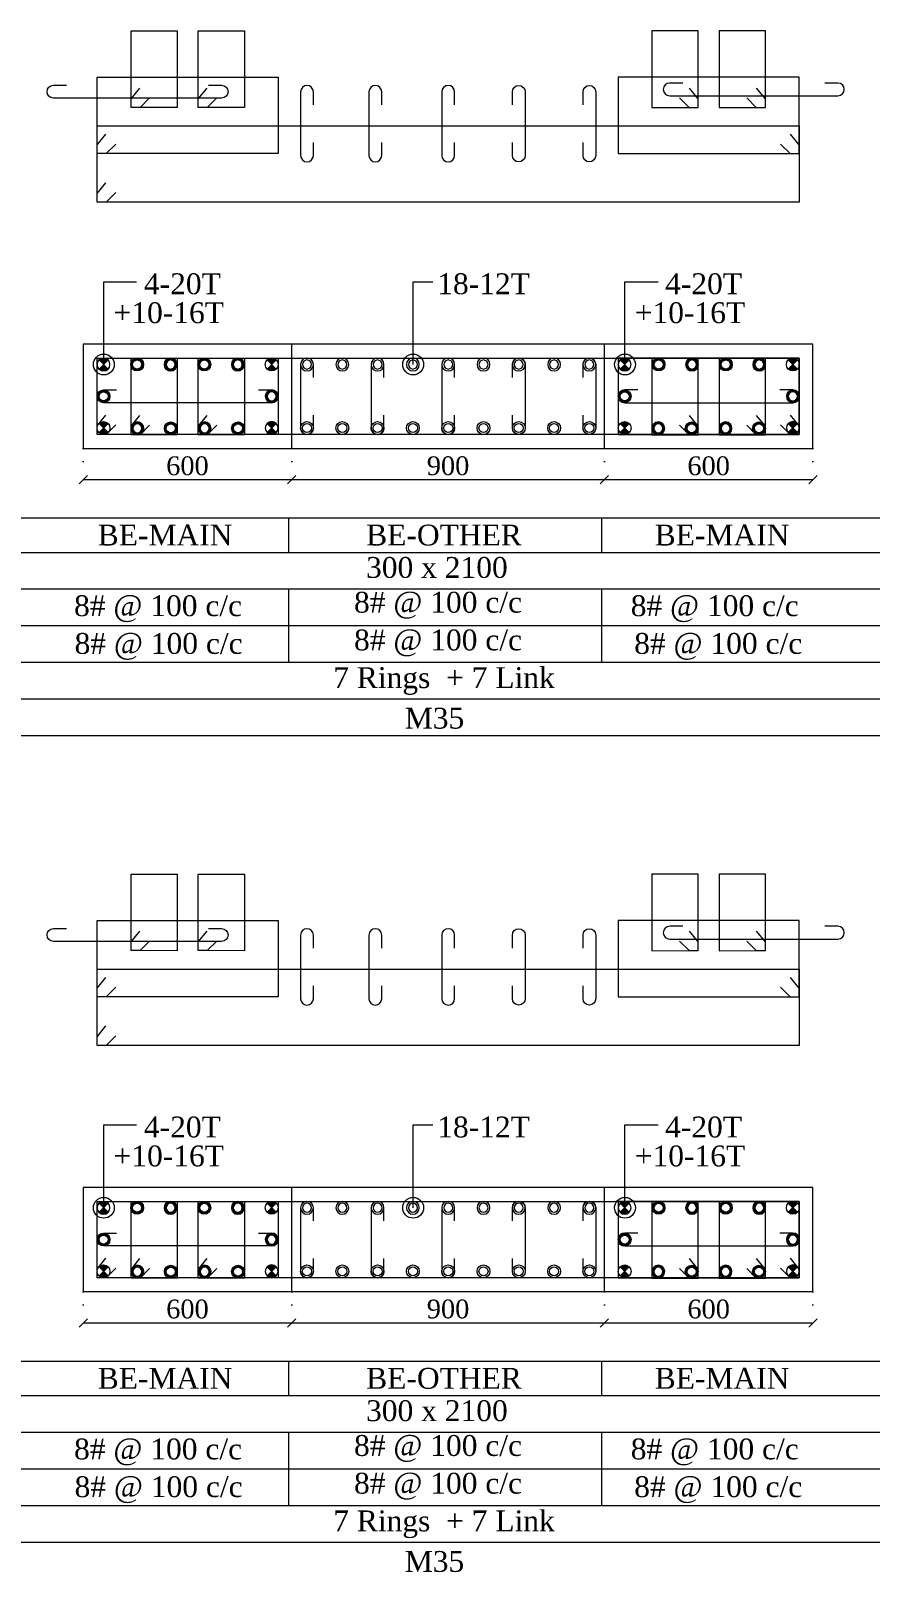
# Model space of a CAD drawing. Header units: millimetres. Extents: x 303 to 27724, y 300 to 68956.
# Drawn here: x 2560 to 4976, y 51979 to 56417 of the extents above; entities that cross this region are included whole.
import ezdxf

# ---------------------------------------------------------------- set-up
doc = ezdxf.new("R2010")
doc.units = ezdxf.units.MM
doc.linetypes.add('( Hidden )', pattern=[0.375, 0.25, -0.125])
doc.linetypes.add('DOT2', pattern=[0.125, 0, -0.125])
doc.layers.get('Defpoints').update_dxf_attribs({"lineweight": 0})
for name, color, linetype, lineweight in [('S-COL. STEEL DIA', 1, 'Continuous', 9), ('S-DIM FOOTING', 7, 'Continuous', 0), ('S-SECTION', 5, 'Continuous', 0), ('S-SECTION MARK', 7, 'Continuous', 0), ('S-SHEET', 7, 'Continuous', 0), ('S-STEEL', 1, 'Continuous', 9), ('S-STEEL-1', 1, 'Continuous', 0), ('S-STEEL-1 C.S.', 106, 'Continuous', 0), ('S-TEXT', 7, 'Continuous', 0)]:
    doc.layers.add(name, color=color, linetype=linetype, lineweight=lineweight)
doc.styles.add('AR', font='ARIALUNI.TTF', dxfattribs={"width": 0.8})
doc.styles.add('S-ROMANS', font='times.ttf')
doc.styles.add('TEXT', font='times.ttf')
doc.dimstyles.new('100', dxfattribs={"dimtxt": 180, "dimasz": 80, "dimexe": 0.18, "dimexo": 0.0625, "dimgap": 1, "dimtad": 1, "dimdec": 0, "dimzin": 0, "dimdsep": 46, "dimtxsty": 'AR', "dimblk": 'DOT', "dimcen": 0.09, "dimse1": 1, "dimse2": 1, "dimclrd": 50, "dimclrt": 256, "dimadec": 0, "dimazin": 0, "dimtfac": 1, "dimtdec": 0, "dimtix": 1, "dimtofl": 0, "dimtmove": 2, "dimatfit": 0, "dimfxl": 1, "dimtolj": 1, "dimtzin": 0, "dimlwd": -1, "dimarcsym": 0})
doc.dimstyles.new('SETU', dxfattribs={"dimtxt": 230, "dimasz": 0.2, "dimexe": 0.1, "dimexo": 0.1, "dimgap": 0.05, "dimtad": 1, "dimdec": 0, "dimzin": 0, "dimdsep": 46, "dimtxsty": 'TEXT', "dimblk": 'OBLIQUE', "dimcen": 0.09, "dimdle": 0.1, "dimclrd": 4, "dimclre": 256, "dimclrt": 256, "dimadec": 1, "dimazin": 0, "dimtfac": 1, "dimtdec": 0, "dimtix": 1, "dimtofl": 0, "dimtmove": 2, "dimatfit": 0, "dimfxl": 1, "dimtolj": 1, "dimtzin": 0, "dimlwd": -1, "dimlwe": -1, "dimarcsym": 1})

# ---------------------------------------------------------------- blocks, each defined once
blk = doc.blocks.new('_Oblique')
at = {"color": 0, "linetype": 'ByBlock', "lineweight": -2}
blk.add_line((-0.5, -0.5), (0.5, 0.5), dxfattribs=at)
blk = doc.blocks.new('*D1947')
at = {"layer": 'Defpoints', "color": 0}
for p in [(2711, 52786.5), (3311, 52786.5), (3311, 52696.6)]:
    blk.add_point(p, dxfattribs=at)
at = {"layer": 'S-DIM FOOTING', "linetype": 'DOT2', "ltscale": 300}
for p, q in [((2711, 52786.4), (2711, 52696.5)), ((3311, 52786.4), (3311, 52696.5))]:
    blk.add_line(p, q, dxfattribs=at)
at = {"layer": 'S-DIM FOOTING', "ltscale": 300}
blk.add_line((2710.9, 52696.6), (3311.1, 52696.6), dxfattribs=at)
at = {"layer": 'S-DIM FOOTING', "linetype": 'ByBlock', "xscale": 24, "yscale": 24, "zscale": 24, "rotation": 180}
blk.add_blockref('_Oblique', (2711, 52696.6), dxfattribs=at)
at = {"layer": 'S-DIM FOOTING', "linetype": 'ByBlock', "xscale": 24, "yscale": 24, "zscale": 24}
blk.add_blockref('_Oblique', (3311, 52696.6), dxfattribs=at)
at = {"layer": 'S-DIM FOOTING', "insert": (3011, 52736.1), "char_height": 54, "attachment_point": 5, "style": 'TEXT'}
blk.add_mtext('\\A1;600', dxfattribs=at)
blk = doc.blocks.new('*D1948')
at = {"layer": 'Defpoints', "color": 0}
for p in [(3311, 52786.5), (4211, 52786.5), (4211, 52696.6)]:
    blk.add_point(p, dxfattribs=at)
at = {"layer": 'S-DIM FOOTING', "linetype": 'DOT2', "ltscale": 300}
for p, q in [((3311, 52786.4), (3311, 52696.5)), ((4211, 52786.4), (4211, 52696.5))]:
    blk.add_line(p, q, dxfattribs=at)
at = {"layer": 'S-DIM FOOTING', "ltscale": 300}
blk.add_line((3310.9, 52696.6), (4211.1, 52696.6), dxfattribs=at)
at = {"layer": 'S-DIM FOOTING', "linetype": 'ByBlock', "xscale": 24, "yscale": 24, "zscale": 24, "rotation": 180}
blk.add_blockref('_Oblique', (3311, 52696.6), dxfattribs=at)
at = {"layer": 'S-DIM FOOTING', "linetype": 'ByBlock', "xscale": 24, "yscale": 24, "zscale": 24}
blk.add_blockref('_Oblique', (4211, 52696.6), dxfattribs=at)
at = {"layer": 'S-DIM FOOTING', "insert": (3761, 52736.2), "char_height": 54, "attachment_point": 5, "style": 'TEXT'}
blk.add_mtext('\\A1;900', dxfattribs=at)
blk = doc.blocks.new('*D1949')
at = {"layer": 'Defpoints', "color": 0}
for p in [(4211, 52786.5), (4811, 52786.5), (4811, 52696.6)]:
    blk.add_point(p, dxfattribs=at)
at = {"layer": 'S-DIM FOOTING', "linetype": 'DOT2', "ltscale": 300}
for p, q in [((4211, 52786.4), (4211, 52696.5)), ((4811, 52786.4), (4811, 52696.5))]:
    blk.add_line(p, q, dxfattribs=at)
at = {"layer": 'S-DIM FOOTING', "ltscale": 300}
blk.add_line((4210.9, 52696.6), (4811.1, 52696.6), dxfattribs=at)
at = {"layer": 'S-DIM FOOTING', "linetype": 'ByBlock', "xscale": 24, "yscale": 24, "zscale": 24, "rotation": 180}
blk.add_blockref('_Oblique', (4211, 52696.6), dxfattribs=at)
at = {"layer": 'S-DIM FOOTING', "linetype": 'ByBlock', "xscale": 24, "yscale": 24, "zscale": 24}
blk.add_blockref('_Oblique', (4811, 52696.6), dxfattribs=at)
at = {"layer": 'S-DIM FOOTING', "insert": (4511, 52736.1), "char_height": 54, "attachment_point": 5, "style": 'TEXT'}
blk.add_mtext('\\A1;600', dxfattribs=at)
blk = doc.blocks.new('*U18')
at = {"layer": 'S-COL. STEEL DIA'}
h = blk.add_hatch(color=256, dxfattribs=at)
h.dxf.hatch_style = 1
h.paths.add_polyline_path([(0, 0), (0, -18.5, 0.198912), (13, -13)])
h.paths.add_polyline_path([(0, 0), (-13, -13, 0.198912), (0, -18.5)])
h.paths.add_polyline_path([(0, 18.5, 0.198912), (-13, 13), (0, 0)])
h.paths.add_polyline_path([(13, 13, 0.198912), (0, 18.5), (0, 0)])
at = {"layer": 'S-COL. STEEL DIA', "lineweight": 5}
for p, q in [((-13, 13), (13, -13)), ((13, 13), (-13, -13))]:
    blk.add_line(p, q, dxfattribs=at)
blk.add_circle((0, 0), 18.5, dxfattribs=at)
blk = doc.blocks.new('*U4')
at = {"layer": 'S-COL. STEEL DIA'}
h = blk.add_hatch(color=256, dxfattribs=at)
h.dxf.hatch_style = 1
h.paths.add_polyline_path([(-18.5, 0, 1), (18.5, 0, 1)])
h.paths.add_polyline_path([(13, 0, -1), (-13, 0, -1)], flags=16)
at = {"layer": 'S-COL. STEEL DIA', "lineweight": 5}
for radius in [18.5, 13]:
    blk.add_circle((0, 0), radius, dxfattribs=at)
blk = doc.blocks.new('_Dot')
at = {"linetype": 'ByBlock', "lineweight": -2}
blk.add_line((-0.5, 0), (-1, 0), dxfattribs=at)
at = {"linetype": 'ByBlock', "const_width": 0.5}
blk.add_lwpolyline([(-0.25, 0, 1), (0.25, 0, 1)], format="xyb", close=True, dxfattribs=at)
blk = doc.blocks.new('*U6')
at = {"layer": 'S-COL. STEEL DIA', "lineweight": 5}
for radius in [18.5, 13, 13]:
    blk.add_circle((0, 0), radius, dxfattribs=at)
blk = doc.blocks.new('*D1950')
at = {"layer": 'Defpoints', "color": 0}
for p in [(2711, 55214.5), (3311, 55214.5), (3311, 55124.7)]:
    blk.add_point(p, dxfattribs=at)
at = {"layer": 'S-DIM FOOTING', "linetype": 'DOT2', "ltscale": 300}
for p, q in [((2711, 55214.4), (2711, 55124.6)), ((3311, 55214.4), (3311, 55124.6))]:
    blk.add_line(p, q, dxfattribs=at)
at = {"layer": 'S-DIM FOOTING', "ltscale": 300}
blk.add_line((2710.9, 55124.7), (3311.1, 55124.7), dxfattribs=at)
at = {"layer": 'S-DIM FOOTING', "linetype": 'ByBlock', "xscale": 24, "yscale": 24, "zscale": 24, "rotation": 180}
blk.add_blockref('_Oblique', (2711, 55124.7), dxfattribs=at)
at = {"layer": 'S-DIM FOOTING', "linetype": 'ByBlock', "xscale": 24, "yscale": 24, "zscale": 24}
blk.add_blockref('_Oblique', (3311, 55124.7), dxfattribs=at)
at = {"layer": 'S-DIM FOOTING', "insert": (3011, 55164.1), "char_height": 54, "attachment_point": 5, "style": 'TEXT'}
blk.add_mtext('\\A1;600', dxfattribs=at)
blk = doc.blocks.new('*D1951')
at = {"layer": 'Defpoints', "color": 0}
for p in [(3311, 55214.5), (4211, 55214.5), (4211, 55124.7)]:
    blk.add_point(p, dxfattribs=at)
at = {"layer": 'S-DIM FOOTING', "linetype": 'DOT2', "ltscale": 300}
for p, q in [((3311, 55214.4), (3311, 55124.6)), ((4211, 55214.4), (4211, 55124.6))]:
    blk.add_line(p, q, dxfattribs=at)
at = {"layer": 'S-DIM FOOTING', "ltscale": 300}
blk.add_line((3310.9, 55124.7), (4211.1, 55124.7), dxfattribs=at)
at = {"layer": 'S-DIM FOOTING', "linetype": 'ByBlock', "xscale": 24, "yscale": 24, "zscale": 24, "rotation": 180}
blk.add_blockref('_Oblique', (3311, 55124.7), dxfattribs=at)
at = {"layer": 'S-DIM FOOTING', "linetype": 'ByBlock', "xscale": 24, "yscale": 24, "zscale": 24}
blk.add_blockref('_Oblique', (4211, 55124.7), dxfattribs=at)
at = {"layer": 'S-DIM FOOTING', "insert": (3761, 55164.2), "char_height": 54, "attachment_point": 5, "style": 'TEXT'}
blk.add_mtext('\\A1;900', dxfattribs=at)
blk = doc.blocks.new('*D1952')
at = {"layer": 'Defpoints', "color": 0}
for p in [(4211, 55214.5), (4811, 55214.5), (4811, 55124.7)]:
    blk.add_point(p, dxfattribs=at)
at = {"layer": 'S-DIM FOOTING', "linetype": 'DOT2', "ltscale": 300}
for p, q in [((4211, 55214.4), (4211, 55124.6)), ((4811, 55214.4), (4811, 55124.6))]:
    blk.add_line(p, q, dxfattribs=at)
at = {"layer": 'S-DIM FOOTING', "ltscale": 300}
blk.add_line((4210.9, 55124.7), (4811.1, 55124.7), dxfattribs=at)
at = {"layer": 'S-DIM FOOTING', "linetype": 'ByBlock', "xscale": 24, "yscale": 24, "zscale": 24, "rotation": 180}
blk.add_blockref('_Oblique', (4211, 55124.7), dxfattribs=at)
at = {"layer": 'S-DIM FOOTING', "linetype": 'ByBlock', "xscale": 24, "yscale": 24, "zscale": 24}
blk.add_blockref('_Oblique', (4811, 55124.7), dxfattribs=at)
at = {"layer": 'S-DIM FOOTING', "insert": (4511, 55164.1), "char_height": 54, "attachment_point": 5, "style": 'TEXT'}
blk.add_mtext('\\A1;600', dxfattribs=at)

msp = doc.modelspace()

# ---------------------------------------------------------------- linework, layer by layer
at = {"layer": 'S-SECTION'}
for points, elevation in [([(4811, 55214.5), (4811, 55514.5), (2711, 55514.5), (2711, 55214.5)], 7.5), ([(4811, 52786.5), (4811, 53086.5), (2711, 53086.5), (2711, 52786.5)], 9.4)]:
    msp.add_lwpolyline(points, close=True, dxfattribs=dict(at, elevation=elevation))
at = {"layer": 'S-SHEET'}
for p, q in [((303, 55014.8, 7.1), (27724.1, 55014.8, 7.1)), ((3302.2, 55014.8, -1.9), (3302.2, 54915.2, -1.9)), ((4202.2, 55014.8, -1.9), (4202.2, 54915.2, -1.9)), ((303, 54915.2, -0.9), (27724.1, 54915.2, -0.9)), ((303, 54810, -0.9), (27724.1, 54810, -0.9)), ((303, 54810, -0.9), (27724.1, 54810, -0.9)), ((3302.2, 54810, -1.9), (3302.2, 54598.7, -1.9)), ((4202.2, 54810, -1.9), (4202.2, 54598.7, -1.9)), ((303, 54704.2, -0.9), (27724.1, 54704.2, -0.9)), ((303, 54598.7, -0.9), (27724.1, 54598.7, -0.9)), ((303, 54493.2, -0.9), (27724.1, 54493.2, -0.9)), ((303, 52586.7, 7.1), (27724.1, 52586.7, 7.1)), ((3302.2, 52586.7, 0), (3302.2, 52487.2, 0)), ((4202.2, 52586.7, 0), (4202.2, 52487.2, 0)), ((303, 52487.2, -0.9), (27724.1, 52487.2, -0.9)), ((303, 52382, -0.9), (27724.1, 52382, -0.9)), ((303, 52382, -0.9), (27724.1, 52382, -0.9)), ((3302.2, 52382, 0), (3302.2, 52170.7, 0)), ((4202.2, 52382, 0), (4202.2, 52170.7, 0)), ((303, 52276.2, -0.9), (27724.1, 52276.2, -0.9)), ((303, 52170.7, -0.9), (27724.1, 52170.7, -0.9)), ((303, 52065.1, -0.9), (27724.1, 52065.1, -0.9))]:
    msp.add_line(p, q, dxfattribs=at)
at = {"layer": 'S-SHEET', "color": 0}
msp.add_line((303, 54387.7, -0.9), (27724.1, 54387.7, -0.9), dxfattribs=at)
at = {"layer": 'S-STEEL', "color": 3}
for points, elevation in [([(3071.6, 56260), (3109.3, 56260, -1), (3109.3, 56223.1), (2625.4, 56223.1, -1), (2625.4, 56260), (2662.7, 56260)], 6.8), ([(3373.4, 56203.4), (3373.4, 56241.1, 1), (3336.5, 56241.1), (3336.5, 56058, 1), (3373.4, 56058), (3373.4, 56095.2)], 7.2), ([(3570.2, 56203.4), (3570.2, 56241.1, 1), (3533.3, 56241.1), (3533.3, 56058, 1), (3570.2, 56058), (3570.2, 56095.2)], 7.2), ([(3779.8, 56203.4), (3779.8, 56241.1, 1), (3742.9, 56241.1), (3742.9, 56058, 1), (3779.8, 56058), (3779.8, 56095.2)], 7.2), ([(3946.1, 56203.4), (3946.1, 56241.1, -1), (3983, 56241.1), (3983, 56058, -1), (3946.1, 56058), (3946.1, 56095.2)], 7.2), ([(4149.4, 56203.4), (4149.4, 56241.1, -1), (4186.3, 56241.1), (4186.3, 56058, -1), (4149.4, 56058), (4149.4, 56095.2)], 7.2), ([(4436.6, 56266.6), (4398.9, 56266.6, 1), (4398.9, 56229.7), (4882.8, 56229.7, 1), (4882.8, 56266.6), (4845.6, 56266.6)], 7.2), ([(3373.4, 55418.4), (3373.4, 55456.1, 1), (3336.5, 55456.1), (3336.5, 55273, 1), (3373.4, 55273), (3373.4, 55310.2)], 7.2), ([(3576.6, 55418.4), (3576.6, 55456.1, 1), (3539.7, 55456.1), (3539.7, 55273, 1), (3576.6, 55273), (3576.6, 55310.2)], 7.2), ([(3779.8, 55418.4), (3779.8, 55456.1, 1), (3742.9, 55456.1), (3742.9, 55273, 1), (3779.8, 55273), (3779.8, 55310.2)], 7.2), ([(3946.1, 55418.4), (3946.1, 55456.1, -1), (3983, 55456.1), (3983, 55273, -1), (3946.1, 55273), (3946.1, 55310.2)], 7.2), ([(4149.4, 55418.4), (4149.4, 55456.1, -1), (4186.3, 55456.1), (4186.3, 55273, -1), (4149.4, 55273), (4149.4, 55310.2)], 7.2), ([(3215.6, 55383), (3253.3, 55383, -1), (3253.3, 55346.1), (2769.4, 55346.1, -1), (2769.4, 55383), (2806.7, 55383)], 7.2), ([(4307.1, 55383), (4269.4, 55383, 1), (4269.4, 55346.1), (4753.3, 55346.1, 1), (4753.3, 55383), (4716.1, 55383)], 7.2), ([(4436.6, 53838.5), (4398.9, 53838.5, 1), (4398.9, 53801.6), (4882.8, 53801.6, 1), (4882.8, 53838.5), (4845.6, 53838.5)], 9), ([(3071.6, 53832), (3109.3, 53832, -1), (3109.3, 53795.1), (2625.4, 53795.1, -1), (2625.4, 53832), (2662.7, 53832)], 8.7), ([(3373.4, 53775.3), (3373.4, 53813, 1), (3336.5, 53813), (3336.5, 53629.9, 1), (3373.4, 53629.9), (3373.4, 53667.2)], 9), ([(3570.2, 53775.3), (3570.2, 53813, 1), (3533.3, 53813), (3533.3, 53629.9, 1), (3570.2, 53629.9), (3570.2, 53667.2)], 9), ([(3779.8, 53775.3), (3779.8, 53813, 1), (3742.9, 53813), (3742.9, 53629.9, 1), (3779.8, 53629.9), (3779.8, 53667.2)], 9), ([(3946.1, 53775.3), (3946.1, 53813, -1), (3983, 53813), (3983, 53629.9, -1), (3946.1, 53629.9), (3946.1, 53667.2)], 9), ([(4149.4, 53775.3), (4149.4, 53813, -1), (4186.3, 53813), (4186.3, 53629.9, -1), (4149.4, 53629.9), (4149.4, 53667.2)], 9), ([(3373.4, 52990.3), (3373.4, 53028, 1), (3336.5, 53028), (3336.5, 52844.9, 1), (3373.4, 52844.9), (3373.4, 52882.2)], 9), ([(3576.6, 52990.3), (3576.6, 53028, 1), (3539.7, 53028), (3539.7, 52844.9, 1), (3576.6, 52844.9), (3576.6, 52882.2)], 9), ([(3779.8, 52990.3), (3779.8, 53028, 1), (3742.9, 53028), (3742.9, 52844.9, 1), (3779.8, 52844.9), (3779.8, 52882.2)], 9), ([(3946.1, 52990.3), (3946.1, 53028, -1), (3983, 53028), (3983, 52844.9, -1), (3946.1, 52844.9), (3946.1, 52882.2)], 9), ([(4149.4, 52990.3), (4149.4, 53028, -1), (4186.3, 53028), (4186.3, 52844.9, -1), (4149.4, 52844.9), (4149.4, 52882.2)], 9), ([(3215.6, 52955), (3253.3, 52955, -1), (3253.3, 52918), (2769.4, 52918, -1), (2769.4, 52955), (2806.7, 52955)], 9), ([(4307.1, 52955), (4269.4, 52955, 1), (4269.4, 52918), (4753.3, 52918, 1), (4753.3, 52955), (4716.1, 52955)], 9)]:
    msp.add_lwpolyline(points, format="xyb", dxfattribs=dict(at, elevation=elevation))
at = {"layer": 'S-STEEL', "color": 1}
for points, elevation in [([(2804.5, 55950.9), (2777, 55923.6), (2751, 55923.6), (2751, 56143.6), (4771.8, 56143.6), (4771.8, 55923.6), (2751, 55923.6), (2751, 55948.6), (2776.2, 55979.4)], 7.5), ([(2804.5, 55281.9), (2777, 55254.6), (2751, 55254.6), (2751, 55474.6), (4771.8, 55474.6), (4771.8, 55254.6), (2751, 55254.6), (2751, 55279.6), (2776.2, 55310.4)], 7.5), ([(2804.5, 53522.8), (2777, 53495.5), (2751, 53495.5), (2751, 53715.5), (4771.8, 53715.5), (4771.8, 53495.5), (2751, 53495.5), (2751, 53520.5), (2776.2, 53551.4)], 9.4), ([(2804.5, 52853.8), (2777, 52826.5), (2751, 52826.5), (2751, 53046.5), (4771.8, 53046.5), (4771.8, 52826.5), (2751, 52826.5), (2751, 52851.5), (2776.2, 52882.4)], 9.4)]:
    msp.add_lwpolyline(points, dxfattribs=dict(at, elevation=elevation))
at = {"layer": 'S-STEEL-1', "color": 41}
for points, elevation in [([(2902.1, 56223.7), (2874.5, 56196.4), (2848.5, 56196.4), (2848.5, 56416.9), (2981.3, 56416.6), (2981.3, 56196.1), (2848.5, 56196.4), (2848.5, 56221.4), (2873.7, 56252.2)], 7.2), ([(3095.6, 56223.7), (3068.1, 56196.4), (3042.1, 56196.4), (3042.1, 56416.9), (3174.8, 56416.6), (3174.8, 56196.1), (3042.1, 56196.4), (3042.1, 56221.4), (3067.3, 56252.2)], 7.2), ([(4427.1, 56223.7), (4454.6, 56196.4), (4480.7, 56196.4), (4480.6, 56416.9), (4347.9, 56416.6), (4347.9, 56196.1), (4480.7, 56196.4), (4480.7, 56221.4), (4455.5, 56252.2)], 7.2), ([(4620.7, 56223.7), (4648.2, 56196.4), (4674.2, 56196.4), (4674.2, 56416.9), (4541.4, 56416.6), (4541.5, 56196.1), (4674.2, 56196.4), (4674.2, 56221.4), (4649, 56252.2)], 7.2), ([(2902.1, 55281.1), (2874.5, 55253.8), (2848.5, 55253.8), (2848.5, 55474.3), (2981.3, 55474), (2981.3, 55253.5), (2848.5, 55253.8), (2848.5, 55278.8), (2873.7, 55309.7)], 7.2), ([(3095.6, 55281.1), (3068.1, 55253.8), (3042.1, 55253.8), (3042.1, 55474.3), (3174.8, 55474), (3174.8, 55253.5), (3042.1, 55253.8), (3042.1, 55278.8), (3067.3, 55309.7)], 7.2), ([(4427.1, 55281.1), (4454.6, 55253.8), (4480.7, 55253.8), (4480.6, 55474.3), (4347.9, 55474), (4347.9, 55253.5), (4480.7, 55253.8), (4480.7, 55278.8), (4455.5, 55309.7)], 7.2), ([(4620.7, 55281.1), (4648.2, 55253.8), (4674.2, 55253.8), (4674.2, 55474.3), (4541.4, 55474), (4541.5, 55253.5), (4674.2, 55253.8), (4674.2, 55278.8), (4649, 55309.7)], 7.2), ([(2902.1, 53795.6), (2874.5, 53768.3), (2848.5, 53768.3), (2848.5, 53988.8), (2981.3, 53988.6), (2981.3, 53768), (2848.5, 53768.3), (2848.5, 53793.3), (2873.7, 53824.2)], 9), ([(3095.6, 53795.6), (3068.1, 53768.3), (3042.1, 53768.3), (3042.1, 53988.8), (3174.8, 53988.6), (3174.8, 53768), (3042.1, 53768.3), (3042.1, 53793.3), (3067.3, 53824.2)], 9), ([(4427.1, 53795.6), (4454.6, 53768.3), (4480.7, 53768.3), (4480.6, 53988.8), (4347.9, 53988.6), (4347.9, 53768), (4480.7, 53768.3), (4480.7, 53793.3), (4455.5, 53824.2)], 9), ([(4620.7, 53795.6), (4648.2, 53768.3), (4674.2, 53768.3), (4674.2, 53988.8), (4541.4, 53988.6), (4541.5, 53768), (4674.2, 53768.3), (4674.2, 53793.3), (4649, 53824.2)], 9), ([(2902.1, 52853), (2874.5, 52825.7), (2848.5, 52825.7), (2848.5, 53046.2), (2981.3, 53046), (2981.3, 52825.4), (2848.5, 52825.7), (2848.5, 52850.7), (2873.7, 52881.6)], 9), ([(3095.6, 52853), (3068.1, 52825.7), (3042.1, 52825.7), (3042.1, 53046.2), (3174.8, 53046), (3174.8, 52825.4), (3042.1, 52825.7), (3042.1, 52850.7), (3067.3, 52881.6)], 9), ([(4427.1, 52853), (4454.6, 52825.7), (4480.7, 52825.7), (4480.6, 53046.2), (4347.9, 53046), (4347.9, 52825.4), (4480.7, 52825.7), (4480.7, 52850.7), (4455.5, 52881.6)], 9), ([(4620.7, 52853), (4648.2, 52825.7), (4674.2, 52825.7), (4674.2, 53046.2), (4541.4, 53046), (4541.5, 52825.4), (4674.2, 52825.7), (4674.2, 52850.7), (4649, 52881.6)], 9)]:
    msp.add_lwpolyline(points, dxfattribs=dict(at, elevation=elevation))
at = {"layer": 'S-STEEL-1', "color": 6}
for points, elevation in [([(2804.5, 56091), (2777, 56063.6), (2751, 56063.6), (2751, 56283.6), (3271.8, 56283.6), (3271.8, 56063.6), (2751, 56063.6), (2751, 56088.7), (2776.2, 56119.5)], 7.2), ([(4718.2, 56091), (4745.8, 56063.6), (4771.8, 56063.6), (4771.8, 56283.6), (4251, 56283.6), (4251, 56063.6), (4771.8, 56063.6), (4771.8, 56088.7), (4746.6, 56119.5)], 7.2), ([(2804.5, 55281.9), (2777, 55254.6), (2751, 55254.6), (2751, 55474.6), (3271.8, 55474.6), (3271.8, 55254.6), (2751, 55254.6), (2751, 55279.6), (2776.2, 55310.4)], 7.2), ([(4718.2, 55281.9), (4745.8, 55254.6), (4771.8, 55254.6), (4771.8, 55474.6), (4251, 55474.6), (4251, 55254.6), (4771.8, 55254.6), (4771.8, 55279.6), (4746.6, 55310.4)], 7.2), ([(2804.5, 53662.9), (2777, 53635.6), (2751, 53635.6), (2751, 53855.6), (3271.8, 53855.6), (3271.8, 53635.6), (2751, 53635.6), (2751, 53660.6), (2776.2, 53691.5)], 9), ([(4718.2, 53662.9), (4745.8, 53635.6), (4771.8, 53635.6), (4771.8, 53855.6), (4251, 53855.6), (4251, 53635.6), (4771.8, 53635.6), (4771.8, 53660.6), (4746.6, 53691.5)], 9), ([(2804.5, 52853.8), (2777, 52826.5), (2751, 52826.5), (2751, 53046.5), (3271.8, 53046.5), (3271.8, 52826.5), (2751, 52826.5), (2751, 52851.5), (2776.2, 52882.4)], 9), ([(4718.2, 52853.8), (4745.8, 52826.5), (4771.8, 52826.5), (4771.8, 53046.5), (4251, 53046.5), (4251, 52826.5), (4771.8, 52826.5), (4771.8, 52851.5), (4746.6, 52882.4)], 9)]:
    msp.add_lwpolyline(points, dxfattribs=dict(at, elevation=elevation))
at = {"layer": 'S-STEEL-1 C.S.', "color": 8, "linetype": '( Hidden )'}
for p, q in [((3311, 55214.5, 7.5), (3311, 55514.5, 7.5)), ((4211, 55214.5, 7.2), (4211, 55514.5, 7.2)), ((3311, 52786.5, 9.4), (3311, 53086.5, 9.4)), ((4211, 52786.5, 9), (4211, 53086.5, 9))]:
    msp.add_line(p, q, dxfattribs=at)

# ---------------------------------------------------------------- block references
at = {"layer": 'S-COL. STEEL DIA', "xscale": -1}
for name, p, rotation in [('*U18', (2769.4, 55456.1, 7.2), 180), ('*U4', (2962.3, 55456.1, 7.2), 90.19403361430268), ('*U4', (3155.9, 55456.1, 7.2), 90.19403361430268), ('*U6', (3354.9, 55456.1, 7.2), 180), ('*U6', (3456.5, 55456.1, 7.2), 180), ('*U6', (3558.1, 55456.1, 7.2), 180), ('*U6', (3659.8, 55456.1, 7.2), 180), ('*U6', (3761.4, 55456.1, 7.2), 180), ('*U6', (3863, 55456.1, 7.2), 180), ('*U6', (3964.6, 55456.1, 7.2), 180), ('*U6', (4066.2, 55456.1, 7.2), 180), ('*U6', (4167.8, 55456.1, 7.2), 180), ('*U18', (4269.4, 55456.1, 7.2), 180), ('*U4', (4463, 55456.1, 7.2), 89.80596638569689), ('*U4', (4656.5, 55456.1, 7.2), 89.80596638569689), ('*U4', (2867, 55272.2, 7.2), 270.1940336143028), ('*U4', (3060.5, 55272.2, 7.2), 270.1940336143028), ('*U4', (4366, 55272.2, 7.2), 269.8059663856972), ('*U4', (4559.6, 55272.2, 7.2), 269.8059663856972), ('*U18', (2769.4, 53028, 9), 180), ('*U4', (2962.3, 53028, 9), 90.19403361430268), ('*U4', (3155.9, 53028, 9), 90.19403361430268), ('*U6', (3354.9, 53028, 9), 180), ('*U6', (3456.5, 53028, 9), 180), ('*U6', (3558.1, 53028, 9), 180), ('*U6', (3659.8, 53028, 9), 180), ('*U6', (3761.4, 53028, 9), 180), ('*U6', (3863, 53028, 9), 180), ('*U6', (3964.6, 53028, 9), 180), ('*U6', (4066.2, 53028, 9), 180), ('*U6', (4167.8, 53028, 9), 180), ('*U18', (4269.4, 53028, 9), 180), ('*U4', (4463, 53028, 9), 89.80596638569689), ('*U4', (4656.5, 53028, 9), 89.80596638569689), ('*U4', (2867, 52844.2, 9), 270.1940336143028), ('*U4', (3060.5, 52844.2, 9), 270.1940336143028), ('*U4', (4366, 52844.2, 9), 269.8059663856972), ('*U4', (4559.6, 52844.2, 9), 269.8059663856972)]:
    msp.add_blockref(name, p, dxfattribs=dict(at, rotation=rotation))
at = {"layer": 'S-COL. STEEL DIA'}
for name, p, rotation in [('*U4', (2866.2, 55456.1, 7.2), 270.194033614303), ('*U4', (3059.7, 55456.1, 7.2), 270.194033614303), ('*U18', (3253.3, 55456.1, 7.2), 180), ('*U4', (4366.8, 55456.1, 7.2), 269.8059663856972), ('*U4', (4560.4, 55456.1, 7.2), 269.8059663856972), ('*U18', (4753.3, 55456.1, 7.2), 180), ('*U4', (2963.1, 55272.2, 7.2), 90.19403361430281), ('*U4', (3156.7, 55272.2, 7.2), 90.19403361430281), ('*U4', (4462.2, 55272.2, 7.2), 89.80596638569716), ('*U4', (4655.7, 55272.2, 7.2), 89.80596638569716), ('*U4', (2866.2, 53028, 9), 270.194033614303), ('*U4', (3059.7, 53028, 9), 270.194033614303), ('*U18', (3253.3, 53028, 9), 180), ('*U4', (4366.8, 53028, 9), 269.8059663856972), ('*U4', (4560.4, 53028, 9), 269.8059663856972), ('*U18', (4753.3, 53028, 9), 180), ('*U4', (2963.1, 52844.2, 9), 90.19403361430281), ('*U4', (3156.7, 52844.2, 9), 90.19403361430281), ('*U4', (4462.2, 52844.2, 9), 89.80596638569716), ('*U4', (4655.7, 52844.2, 9), 89.80596638569716)]:
    msp.add_blockref(name, p, dxfattribs=dict(at, rotation=rotation))
for name, p in [('*U4', (2769.4, 55364.6, 7.2)), ('*U4', (4269.4, 55364.6, 7.2)), ('*U18', (2769.4, 55273, 7.2)), ('*U6', (3354.9, 55273, 7.2)), ('*U6', (3456.5, 55273, 7.2)), ('*U6', (3558.1, 55273, 7.2)), ('*U6', (3659.8, 55273, 7.2)), ('*U6', (3761.4, 55273, 7.2)), ('*U6', (3863, 55273, 7.2)), ('*U6', (3964.6, 55273, 7.2)), ('*U6', (4066.2, 55273, 7.2)), ('*U6', (4167.8, 55273, 7.2)), ('*U18', (4269.4, 55273, 7.2)), ('*U4', (2769.4, 52936.5, 9)), ('*U4', (4269.4, 52936.5, 9)), ('*U18', (2769.4, 52844.9, 9)), ('*U6', (3354.9, 52844.9, 9)), ('*U6', (3456.5, 52844.9, 9)), ('*U6', (3558.1, 52844.9, 9)), ('*U6', (3659.8, 52844.9, 9)), ('*U6', (3761.4, 52844.9, 9)), ('*U6', (3863, 52844.9, 9)), ('*U6', (3964.6, 52844.9, 9)), ('*U6', (4066.2, 52844.9, 9)), ('*U6', (4167.8, 52844.9, 9)), ('*U18', (4269.4, 52844.9, 9))]:
    msp.add_blockref(name, p, dxfattribs=at)
at = {"layer": 'S-COL. STEEL DIA', "xscale": -1}
for name, p in [('*U4', (3253.3, 55364.6, 7.2)), ('*U4', (4753.3, 55364.6, 7.2)), ('*U18', (3253.3, 55273, 7.2)), ('*U18', (4753.3, 55273, 7.2)), ('*U4', (3253.3, 52936.5, 9)), ('*U4', (4753.3, 52936.5, 9)), ('*U18', (3253.3, 52844.9, 9)), ('*U18', (4753.3, 52844.9, 9))]:
    msp.add_blockref(name, p, dxfattribs=at)

# ---------------------------------------------------------------- texts
at = {"layer": 'S-TEXT', "color": 7, "style": 'TEXT'}
for s, p in [('4-20T', (2885.6, 55658.6, 7.2)), ('18-12T', (3729.8, 55658.6, 7.2)), ('4-20T', (4385.6, 55658.6, 7.2)), ('+10-16T', (2798.3, 55575.2, 7.2)), ('+10-16T', (4298.3, 55575.2, 7.2)), ('4-20T', (2885.6, 53230.5, 9)), ('18-12T', (3729.8, 53230.5, 9)), ('4-20T', (4385.6, 53230.5, 9)), ('+10-16T', (2798.3, 53147.2, 9)), ('+10-16T', (4298.3, 53147.2, 9))]:
    msp.add_text(s, height=60, dxfattribs=at).set_placement(p)
at = {"layer": 'S-TEXT', "style": 'S-ROMANS'}
for s, p in [('BE-MAIN ', (2752.7, 54935, -1.9)), ('BE-OTHER', (3525.3, 54935, -1.9)), ('BE-MAIN ', (4355.7, 54935, -1.9)), ('300 x 2100', (3525, 54841.8, -1.9)), ('8# @ 100 c/c', (2684.6, 54731.5, -1.9)), ('8# @ 100 c/c', (3490.3, 54741.5, -1.9)), ('8# @ 100 c/c', (4286.7, 54731.5, -1.9)), ('8# @ 100 c/c', (2686.1, 54622.9, -1.9)), ('8# @ 100 c/c', (3490.3, 54632.9, -1.9)), ('8# @ 100 c/c', (4296.7, 54622.9, -1.9)), ('7 Rings  + 7 Link', (3430.5, 54524.4, -1.9)), ('M35', (3636.4, 54407.7, -1.9)), ('BE-MAIN ', (2752.7, 52506.9, 0)), ('BE-OTHER', (3525.3, 52506.9, 0)), ('BE-MAIN ', (4355.7, 52506.9, 0)), ('300 x 2100', (3525, 52413.7, 0)), ('8# @ 100 c/c', (3490.3, 52313.4, 0)), ('8# @ 100 c/c', (2684.6, 52303.4, 0)), ('8# @ 100 c/c', (4286.7, 52303.4, 0)), ('8# @ 100 c/c', (2686.1, 52194.8, 0)), ('8# @ 100 c/c', (3490.3, 52204.8, 0)), ('8# @ 100 c/c', (4296.7, 52194.8, 0)), ('7 Rings  + 7 Link', (3430.5, 52096.4, 0)), ('M35', (3636.4, 51979.6, 0))]:
    msp.add_text(s, height=60, dxfattribs=at).set_placement(p)

# ---------------------------------------------------------------- dimensions: what is measured, and where the dimension line sits
at = {"layer": 'S-DIM FOOTING', "ltscale": 300}
for base, p1, p2, picture, middle in [((3311, 55124.7, 7.2), (2711, 55214.5, 7.5), (3311, 55214.5, 7.5), '*D1950', (3011, 55164.1, 7.2)), ((4211, 55124.7, 7.2), (3311, 55214.5, 7.5), (4211, 55214.5, 7.2), '*D1951', (3761, 55164.2, 7.2)), ((4811, 55124.7, 6.8), (4211, 55214.5, 7.2), (4811, 55214.5, 7.5), '*D1952', (4511, 55164.1, 6.8)), ((3311, 52696.6, 9), (2711, 52786.5, 9.4), (3311, 52786.5, 9.4), '*D1947', (3011, 52736.1, 9)), ((4211, 52696.6, 9), (3311, 52786.5, 9.4), (4211, 52786.5, 9), '*D1948', (3761, 52736.2, 9)), ((4811, 52696.6, 8.7), (4211, 52786.5, 9), (4811, 52786.5, 9.4), '*D1949', (4511, 52736.1, 8.7))]:
    dim = msp.add_linear_dim(base=base, p1=p1, p2=p2, angle=180, dimstyle='SETU', override={"dimscale": 1.2, "dimtxt": 45, "dimasz": 20, "dimgap": 10, "dimblk1": 'Oblique', "dimblk2": 'Oblique', "dimsah": 1, "dimclrd": 256, "dimarcsym": 1}, dxfattribs=at)
    dim.commit()
    dim.dimension.update_dxf_attribs({"geometry": picture, "text_midpoint": middle})

# ---------------------------------------------------------------- leaders
at = {"layer": 'S-SECTION MARK'}
for points in [[(2770.2, 55456.1, 7.5), (2770.2, 55694.4, 7.5), (2864.4, 55694.4, 7.5)], [(3660.5, 55456.1, 7.5), (3660.5, 55694.4, 7.5), (3717, 55694.4, 7.5)], [(4270.2, 55456.1, 7.5), (4270.2, 55694.4, 7.5), (4365.3, 55694.4, 7.5)], [(2770.2, 53028, 9.4), (2770.2, 53266.4, 9.4), (2864.4, 53266.4, 9.4)], [(3660.5, 53028, 9.4), (3660.5, 53266.4, 9.4), (3717, 53266.4, 9.4)], [(4270.2, 53028, 9.4), (4270.2, 53266.4, 9.4), (4365.3, 53266.4, 9.4)]]:
    msp.add_leader(points, dimstyle='100', override={"dimasz": 60, "dimtad": 0, "dimclrd": 256, "dimldrblk": 'DotBlank', "dimfxl": 50, "dimfxlon": 1, "dimarcsym": 1}, dxfattribs=at)

doc.saveas('drawing.dxf')
